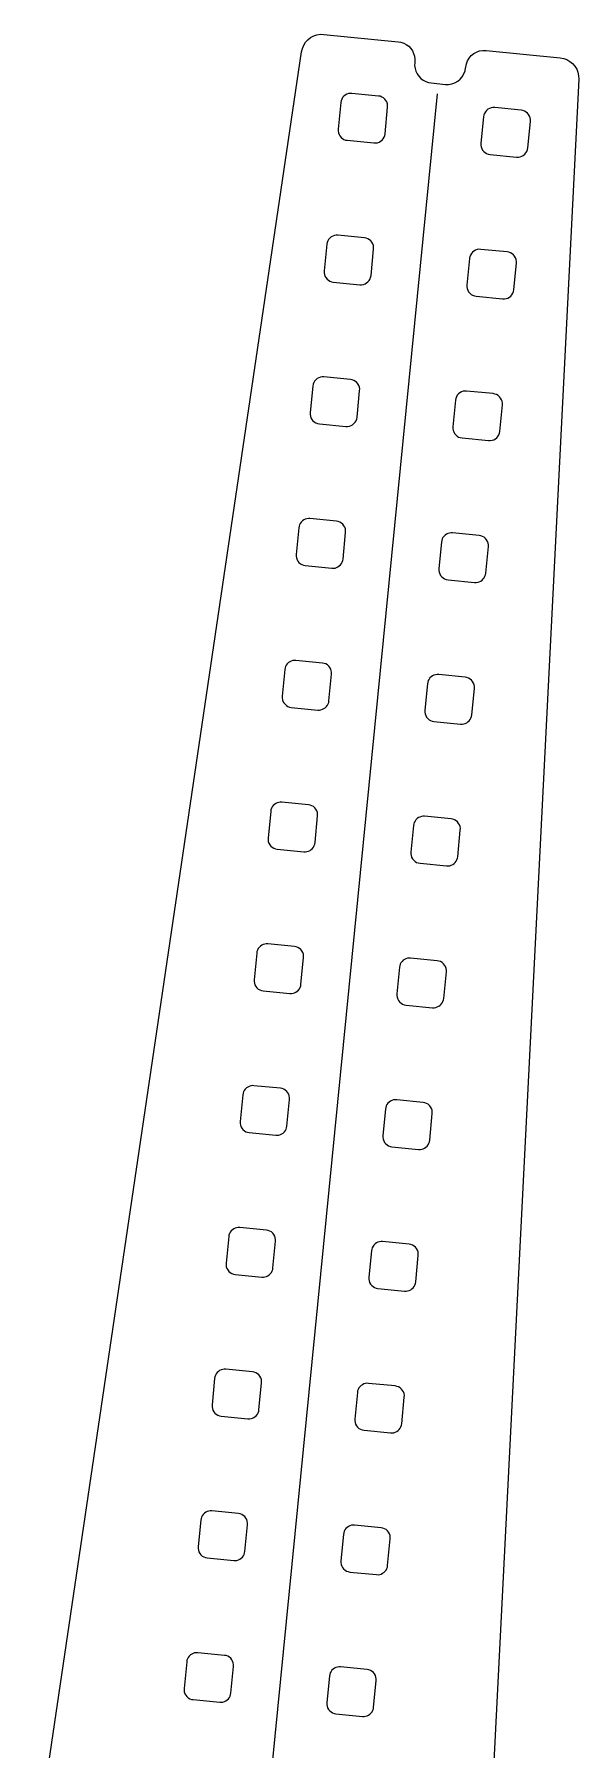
# Model space of a CAD drawing. Header units: millimetres. Extents: x -391 to 435, y -334 to 302.
# Drawn here: x 321.7 to 374.9, y 134.3 to 301.5 of the extents above; entities that cross this region are included whole.
import ezdxf

# ---------------------------------------------------------------- set-up
doc = ezdxf.new("R2010")
doc.units = ezdxf.units.MM
doc.layers.add('LED_STRIP', color=30, linetype='Continuous')
doc.layers.add('OUTLINE', color=7, linetype='Continuous')

msp = doc.modelspace()

# ---------------------------------------------------------------- linework, layer by layer
at = {"layer": 'LED_STRIP'}
msp.add_lwpolyline([(334.12, 23.13), (361.09, 295.7)], dxfattribs=at)
at = {"layer": 'OUTLINE'}
msp.add_lwpolyline([(321.74, 123.31), (347.84, 299.81), (347.92, 300.14), (348.05, 300.45), (348.23, 300.74), (348.46, 300.99), (348.72, 301.2), (349.02, 301.36), (349.34, 301.46), (349.68, 301.52), (350.01, 301.51), (357.26, 300.79), (357.54, 300.74), (357.81, 300.65), (358.06, 300.52), (358.29, 300.35), (358.49, 300.14), (358.65, 299.91), (358.77, 299.65), (358.85, 299.38), (358.89, 299.1), (358.89, 298.82), (358.88, 298.74), (358.87, 298.46), (358.91, 298.18), (358.99, 297.91), (359.12, 297.65), (359.28, 297.42), (359.48, 297.21), (359.7, 297.04), (359.95, 296.91), (360.22, 296.82), (360.5, 296.77), (361.88, 296.63), (362.19, 296.63), (362.5, 296.68), (362.8, 296.78), (363.08, 296.94), (363.32, 297.14), (363.52, 297.37), (363.69, 297.65), (363.8, 297.94), (363.85, 298.25), (363.86, 298.32), (363.92, 298.63), (364.03, 298.93), (364.19, 299.2), (364.4, 299.44), (364.64, 299.64), (364.92, 299.79), (365.21, 299.9), (365.52, 299.95), (365.84, 299.95), (373.09, 299.23), (373.42, 299.17), (373.74, 299.05), (374.03, 298.88), (374.29, 298.67), (374.51, 298.41), (374.69, 298.12), (374.81, 297.81), (374.88, 297.47), (374.89, 297.14), (365.89, 118.94)], dxfattribs=at)
for points in [[(351.57, 291.61), (351.69, 291.47), (351.82, 291.36), (351.97, 291.27), (352.13, 291.21), (352.3, 291.18), (354.89, 290.92), (355.06, 290.92), (355.24, 290.95), (355.4, 291), (355.55, 291.09), (355.69, 291.2), (355.8, 291.33), (355.89, 291.48), (355.95, 291.65), (355.98, 291.82), (356.24, 294.4), (356.24, 294.58), (356.21, 294.75), (356.15, 294.92), (356.07, 295.07), (355.96, 295.2), (355.83, 295.32), (355.68, 295.4), (355.51, 295.47), (355.34, 295.5), (352.75, 295.75), (352.58, 295.76), (352.41, 295.73), (352.24, 295.67), (352.09, 295.58), (351.96, 295.47), (351.84, 295.34), (351.75, 295.19), (351.69, 295.03), (351.66, 294.86), (351.41, 292.27), (351.4, 292.1), (351.43, 291.92), (351.49, 291.76), (351.57, 291.61)], [(365.51, 290.23), (365.62, 290.09), (365.75, 289.98), (365.9, 289.89), (366.06, 289.83), (366.23, 289.8), (368.82, 289.54), (369, 289.54), (369.17, 289.57), (369.33, 289.63), (369.48, 289.71), (369.62, 289.82), (369.73, 289.95), (369.82, 290.1), (369.88, 290.27), (369.91, 290.44), (370.17, 293.03), (370.17, 293.2), (370.14, 293.37), (370.09, 293.54), (370, 293.69), (369.89, 293.82), (369.76, 293.94), (369.61, 294.03), (369.45, 294.09), (369.27, 294.12), (366.69, 294.38), (366.51, 294.38), (366.34, 294.35), (366.18, 294.29), (366.02, 294.21), (365.89, 294.1), (365.78, 293.96), (365.69, 293.81), (365.63, 293.65), (365.59, 293.48), (365.34, 290.89), (365.34, 290.72), (365.36, 290.55), (365.42, 290.38), (365.51, 290.23)], [(350.21, 277.79), (350.32, 277.65), (350.45, 277.54), (350.6, 277.45), (350.76, 277.39), (350.93, 277.35), (353.52, 277.1), (353.7, 277.1), (353.87, 277.13), (354.03, 277.18), (354.18, 277.27), (354.32, 277.38), (354.43, 277.51), (354.52, 277.66), (354.58, 277.82), (354.62, 278), (354.87, 280.58), (354.87, 280.76), (354.85, 280.93), (354.79, 281.09), (354.7, 281.25), (354.59, 281.38), (354.46, 281.49), (354.31, 281.58), (354.15, 281.64), (353.97, 281.68), (351.39, 281.93), (351.21, 281.93), (351.04, 281.91), (350.88, 281.85), (350.72, 281.76), (350.59, 281.65), (350.48, 281.52), (350.39, 281.37), (350.33, 281.21), (350.29, 281.04), (350.04, 278.45), (350.04, 278.27), (350.06, 278.1), (350.12, 277.94), (350.21, 277.79)], [(364.14, 276.41), (364.25, 276.27), (364.38, 276.16), (364.53, 276.07), (364.7, 276.01), (364.87, 275.98), (367.45, 275.72), (367.63, 275.72), (367.8, 275.75), (367.96, 275.8), (368.12, 275.89), (368.25, 276), (368.37, 276.13), (368.45, 276.28), (368.52, 276.45), (368.55, 276.62), (368.8, 279.2), (368.81, 279.38), (368.78, 279.55), (368.72, 279.72), (368.63, 279.87), (368.52, 280), (368.39, 280.12), (368.24, 280.2), (368.08, 280.27), (367.91, 280.3), (365.32, 280.55), (365.15, 280.56), (364.97, 280.53), (364.81, 280.47), (364.66, 280.38), (364.52, 280.27), (364.41, 280.14), (364.32, 279.99), (364.26, 279.83), (364.23, 279.66), (363.97, 277.07), (363.97, 276.9), (364, 276.72), (364.05, 276.56), (364.14, 276.41)], [(348.84, 263.96), (348.95, 263.83), (349.08, 263.72), (349.23, 263.63), (349.4, 263.57), (349.57, 263.53), (352.15, 263.28), (352.33, 263.28), (352.5, 263.3), (352.67, 263.36), (352.82, 263.45), (352.95, 263.56), (353.07, 263.69), (353.15, 263.84), (353.22, 264), (353.25, 264.17), (353.5, 266.76), (353.51, 266.94), (353.48, 267.11), (353.42, 267.27), (353.33, 267.42), (353.22, 267.56), (353.09, 267.67), (352.94, 267.76), (352.78, 267.82), (352.61, 267.86), (350.02, 268.11), (349.85, 268.11), (349.67, 268.08), (349.51, 268.03), (349.36, 267.94), (349.22, 267.83), (349.11, 267.7), (349.02, 267.55), (348.96, 267.39), (348.93, 267.21), (348.67, 264.63), (348.67, 264.45), (348.7, 264.28), (348.75, 264.12), (348.84, 263.96)], [(362.77, 262.59), (362.88, 262.45), (363.01, 262.34), (363.16, 262.25), (363.33, 262.19), (363.5, 262.16), (366.09, 261.9), (366.26, 261.9), (366.43, 261.93), (366.6, 261.98), (366.75, 262.07), (366.88, 262.18), (367, 262.31), (367.09, 262.46), (367.15, 262.62), (367.18, 262.8), (367.44, 265.38), (367.44, 265.56), (367.41, 265.73), (367.35, 265.89), (367.27, 266.05), (367.16, 266.18), (367.02, 266.29), (366.87, 266.38), (366.71, 266.44), (366.54, 266.48), (363.95, 266.73), (363.78, 266.73), (363.61, 266.71), (363.44, 266.65), (363.29, 266.56), (363.15, 266.45), (363.04, 266.32), (362.95, 266.17), (362.89, 266.01), (362.86, 265.84), (362.6, 263.25), (362.6, 263.07), (362.63, 262.9), (362.69, 262.74), (362.77, 262.59)], [(347.58, 250.01), (347.72, 249.89), (347.87, 249.81), (348.03, 249.74), (348.2, 249.71), (350.79, 249.46), (350.94, 249.45), (351.1, 249.47), (351.25, 249.52), (351.39, 249.59), (351.52, 249.68), (351.63, 249.79), (351.73, 249.91), (351.8, 250.05), (351.85, 250.2), (351.88, 250.35), (352.14, 252.94), (352.14, 253.11), (352.11, 253.29), (352.05, 253.45), (351.97, 253.6), (351.86, 253.74), (351.72, 253.85), (351.57, 253.94), (351.41, 254), (351.24, 254.03), (348.65, 254.29), (348.5, 254.29), (348.34, 254.27), (348.19, 254.23), (348.05, 254.16), (347.92, 254.07), (347.81, 253.96), (347.71, 253.83), (347.64, 253.7), (347.59, 253.55), (347.56, 253.39), (347.3, 250.81), (347.3, 250.63), (347.33, 250.46), (347.39, 250.29), (347.47, 250.14), (347.58, 250.01)], [(361.4, 248.76), (361.52, 248.63), (361.65, 248.52), (361.8, 248.43), (361.96, 248.37), (362.13, 248.33), (364.72, 248.08), (364.88, 248.07), (365.03, 248.1), (365.18, 248.14), (365.32, 248.21), (365.45, 248.3), (365.56, 248.41), (365.66, 248.53), (365.73, 248.67), (365.79, 248.82), (365.81, 248.97), (366.07, 251.56), (366.07, 251.74), (366.04, 251.91), (365.98, 252.07), (365.9, 252.22), (365.79, 252.36), (365.66, 252.47), (365.51, 252.56), (365.34, 252.62), (365.17, 252.66), (362.58, 252.91), (362.43, 252.91), (362.27, 252.89), (362.12, 252.85), (361.98, 252.78), (361.85, 252.69), (361.74, 252.58), (361.64, 252.46), (361.57, 252.32), (361.52, 252.17), (361.49, 252.01), (361.24, 249.43), (361.23, 249.25), (361.26, 249.08), (361.32, 248.92), (361.4, 248.76)], [(346.11, 236.32), (346.22, 236.19), (346.35, 236.07), (346.5, 235.98), (346.66, 235.92), (346.83, 235.89), (349.42, 235.63), (349.58, 235.63), (349.73, 235.65), (349.88, 235.7), (350.02, 235.77), (350.15, 235.86), (350.27, 235.97), (350.36, 236.09), (350.43, 236.23), (350.49, 236.38), (350.51, 236.53), (350.77, 239.12), (350.77, 239.29), (350.74, 239.47), (350.69, 239.63), (350.6, 239.78), (350.49, 239.92), (350.36, 240.03), (350.21, 240.12), (350.04, 240.18), (349.87, 240.21), (347.29, 240.47), (347.13, 240.47), (346.97, 240.45), (346.82, 240.4), (346.68, 240.34), (346.55, 240.25), (346.44, 240.14), (346.34, 240.01), (346.27, 239.87), (346.22, 239.73), (346.19, 239.57), (345.94, 236.98), (345.93, 236.81), (345.96, 236.64), (346.02, 236.47), (346.11, 236.32)], [(360.04, 234.94), (360.15, 234.81), (360.28, 234.69), (360.43, 234.61), (360.59, 234.54), (360.76, 234.51), (363.35, 234.26), (363.51, 234.25), (363.66, 234.27), (363.81, 234.32), (363.96, 234.39), (364.08, 234.48), (364.2, 234.59), (364.29, 234.71), (364.37, 234.85), (364.42, 235), (364.45, 235.15), (364.7, 237.74), (364.7, 237.91), (364.68, 238.09), (364.62, 238.25), (364.53, 238.4), (364.42, 238.54), (364.29, 238.65), (364.14, 238.74), (363.98, 238.8), (363.8, 238.83), (361.22, 239.09), (361.06, 239.09), (360.91, 239.07), (360.75, 239.03), (360.61, 238.96), (360.48, 238.87), (360.37, 238.76), (360.28, 238.63), (360.2, 238.5), (360.15, 238.35), (360.12, 238.19), (359.87, 235.61), (359.87, 235.43), (359.89, 235.26), (359.95, 235.1), (360.04, 234.94)], [(344.74, 222.5), (344.85, 222.37), (344.98, 222.25), (345.13, 222.16), (345.29, 222.1), (345.47, 222.07), (348.05, 221.81), (348.21, 221.81), (348.36, 221.83), (348.51, 221.88), (348.66, 221.95), (348.78, 222.04), (348.9, 222.14), (348.99, 222.27), (349.07, 222.41), (349.12, 222.56), (349.15, 222.71), (349.4, 225.3), (349.4, 225.47), (349.38, 225.64), (349.32, 225.81), (349.23, 225.96), (349.12, 226.09), (348.99, 226.21), (348.84, 226.3), (348.68, 226.36), (348.51, 226.39), (345.92, 226.65), (345.76, 226.65), (345.61, 226.63), (345.46, 226.58), (345.31, 226.51), (345.19, 226.43), (345.07, 226.32), (344.98, 226.19), (344.9, 226.05), (344.85, 225.9), (344.82, 225.75), (344.57, 223.16), (344.57, 222.99), (344.59, 222.82), (344.65, 222.65), (344.74, 222.5)], [(358.67, 221.12), (358.78, 220.99), (358.91, 220.87), (359.06, 220.78), (359.23, 220.72), (359.4, 220.69), (361.98, 220.43), (362.14, 220.43), (362.3, 220.45), (362.45, 220.5), (362.59, 220.57), (362.72, 220.66), (362.83, 220.77), (362.92, 220.89), (363, 221.03), (363.05, 221.18), (363.08, 221.33), (363.33, 223.92), (363.34, 224.09), (363.31, 224.27), (363.25, 224.43), (363.16, 224.58), (363.05, 224.72), (362.92, 224.83), (362.77, 224.92), (362.61, 224.98), (362.44, 225.01), (359.85, 225.27), (359.69, 225.27), (359.54, 225.25), (359.39, 225.2), (359.25, 225.14), (359.12, 225.05), (359, 224.94), (358.91, 224.81), (358.84, 224.67), (358.78, 224.53), (358.76, 224.37), (358.5, 221.78), (358.5, 221.61), (358.53, 221.44), (358.58, 221.27), (358.67, 221.12)], [(343.37, 208.68), (343.48, 208.54), (343.61, 208.43), (343.76, 208.34), (343.93, 208.28), (344.1, 208.25), (346.69, 207.99), (346.84, 207.99), (347, 208.01), (347.15, 208.06), (347.29, 208.12), (347.42, 208.21), (347.53, 208.32), (347.63, 208.45), (347.7, 208.59), (347.75, 208.73), (347.78, 208.89), (348.03, 211.48), (348.04, 211.65), (348.01, 211.82), (347.95, 211.99), (347.87, 212.14), (347.75, 212.27), (347.62, 212.39), (347.47, 212.48), (347.31, 212.54), (347.14, 212.57), (344.55, 212.83), (344.39, 212.83), (344.24, 212.81), (344.09, 212.76), (343.95, 212.69), (343.82, 212.6), (343.7, 212.49), (343.61, 212.37), (343.54, 212.23), (343.48, 212.08), (343.46, 211.93), (343.2, 209.34), (343.2, 209.17), (343.23, 209), (343.29, 208.83), (343.37, 208.68)], [(357.3, 207.3), (357.41, 207.17), (357.55, 207.05), (357.7, 206.96), (357.86, 206.9), (358.03, 206.87), (360.62, 206.61), (360.77, 206.61), (360.93, 206.63), (361.08, 206.68), (361.22, 206.75), (361.35, 206.84), (361.46, 206.94), (361.56, 207.07), (361.63, 207.21), (361.68, 207.36), (361.71, 207.51), (361.97, 210.1), (361.97, 210.27), (361.94, 210.44), (361.88, 210.61), (361.8, 210.76), (361.69, 210.9), (361.55, 211.01), (361.4, 211.1), (361.24, 211.16), (361.07, 211.19), (358.48, 211.45), (358.33, 211.45), (358.17, 211.43), (358.02, 211.38), (357.88, 211.31), (357.75, 211.23), (357.64, 211.12), (357.54, 210.99), (357.47, 210.85), (357.42, 210.7), (357.39, 210.55), (357.13, 207.96), (357.13, 207.79), (357.16, 207.62), (357.22, 207.45), (357.3, 207.3)], [(342, 194.86), (342.11, 194.72), (342.25, 194.61), (342.4, 194.52), (342.56, 194.46), (342.73, 194.43), (345.32, 194.17), (345.47, 194.17), (345.63, 194.19), (345.78, 194.23), (345.92, 194.3), (346.05, 194.39), (346.16, 194.5), (346.26, 194.63), (346.33, 194.76), (346.38, 194.91), (346.41, 195.07), (346.67, 197.65), (346.67, 197.83), (346.64, 198), (346.58, 198.17), (346.5, 198.32), (346.39, 198.45), (346.25, 198.57), (346.11, 198.65), (345.94, 198.72), (345.77, 198.75), (343.18, 199), (343.03, 199.01), (342.87, 198.99), (342.72, 198.94), (342.58, 198.87), (342.45, 198.78), (342.34, 198.67), (342.24, 198.55), (342.17, 198.41), (342.12, 198.26), (342.09, 198.11), (341.83, 195.52), (341.83, 195.35), (341.86, 195.17), (341.92, 195.01), (342, 194.86)], [(355.94, 193.48), (356.05, 193.34), (356.18, 193.23), (356.33, 193.14), (356.49, 193.08), (356.66, 193.05), (359.25, 192.79), (359.41, 192.79), (359.56, 192.81), (359.71, 192.86), (359.85, 192.92), (359.98, 193.01), (360.1, 193.12), (360.19, 193.25), (360.26, 193.39), (360.32, 193.53), (360.34, 193.69), (360.6, 196.28), (360.6, 196.45), (360.57, 196.62), (360.52, 196.79), (360.43, 196.94), (360.32, 197.07), (360.19, 197.19), (360.04, 197.28), (359.87, 197.34), (359.7, 197.37), (357.12, 197.63), (356.96, 197.63), (356.8, 197.61), (356.65, 197.56), (356.51, 197.49), (356.38, 197.4), (356.27, 197.3), (356.17, 197.17), (356.1, 197.03), (356.05, 196.88), (356.02, 196.73), (355.77, 194.14), (355.76, 193.97), (355.79, 193.8), (355.85, 193.63), (355.94, 193.48)], [(340.64, 181.04), (340.75, 180.9), (340.88, 180.79), (341.03, 180.7), (341.19, 180.64), (341.36, 180.61), (343.95, 180.35), (344.11, 180.35), (344.26, 180.37), (344.41, 180.41), (344.55, 180.48), (344.68, 180.57), (344.8, 180.68), (344.89, 180.8), (344.96, 180.94), (345.02, 181.09), (345.04, 181.25), (345.3, 183.83), (345.3, 184.01), (345.27, 184.18), (345.22, 184.34), (345.13, 184.5), (345.02, 184.63), (344.89, 184.74), (344.74, 184.83), (344.57, 184.89), (344.4, 184.93), (341.82, 185.18), (341.66, 185.19), (341.5, 185.16), (341.35, 185.12), (341.21, 185.05), (341.08, 184.96), (340.97, 184.85), (340.88, 184.73), (340.8, 184.59), (340.75, 184.44), (340.72, 184.29), (340.47, 181.7), (340.46, 181.52), (340.49, 181.35), (340.55, 181.19), (340.64, 181.04)], [(354.57, 179.66), (354.68, 179.52), (354.81, 179.41), (354.96, 179.32), (355.12, 179.26), (355.29, 179.23), (357.88, 178.97), (358.04, 178.97), (358.19, 178.99), (358.34, 179.03), (358.49, 179.1), (358.61, 179.19), (358.73, 179.3), (358.82, 179.43), (358.9, 179.56), (358.95, 179.71), (358.98, 179.87), (359.23, 182.45), (359.23, 182.63), (359.21, 182.8), (359.15, 182.97), (359.06, 183.12), (358.95, 183.25), (358.82, 183.37), (358.67, 183.45), (358.51, 183.52), (358.34, 183.55), (355.75, 183.8), (355.59, 183.81), (355.44, 183.79), (355.29, 183.74), (355.14, 183.67), (355.02, 183.58), (354.9, 183.47), (354.81, 183.35), (354.73, 183.21), (354.68, 183.06), (354.65, 182.91), (354.4, 180.32), (354.4, 180.15), (354.42, 179.97), (354.48, 179.81), (354.57, 179.66)], [(339.27, 167.21), (339.38, 167.08), (339.51, 166.97), (339.66, 166.88), (339.82, 166.82), (340, 166.78), (342.58, 166.53), (342.74, 166.52), (342.9, 166.55), (343.05, 166.59), (343.19, 166.66), (343.32, 166.75), (343.43, 166.86), (343.52, 166.98), (343.6, 167.12), (343.65, 167.27), (343.68, 167.42), (343.93, 170.01), (343.93, 170.19), (343.91, 170.36), (343.85, 170.52), (343.76, 170.67), (343.65, 170.81), (343.52, 170.92), (343.37, 171.01), (343.21, 171.07), (343.04, 171.11), (340.45, 171.36), (340.29, 171.36), (340.14, 171.34), (339.99, 171.3), (339.84, 171.23), (339.72, 171.14), (339.6, 171.03), (339.51, 170.91), (339.43, 170.77), (339.38, 170.62), (339.35, 170.46), (339.1, 167.88), (339.1, 167.7), (339.13, 167.53), (339.18, 167.37), (339.27, 167.21)], [(353.2, 165.84), (353.31, 165.7), (353.44, 165.59), (353.59, 165.5), (353.76, 165.44), (353.93, 165.41), (356.51, 165.15), (356.67, 165.15), (356.83, 165.17), (356.98, 165.21), (357.12, 165.28), (357.25, 165.37), (357.36, 165.48), (357.46, 165.6), (357.53, 165.74), (357.58, 165.89), (357.61, 166.05), (357.86, 168.63), (357.87, 168.81), (357.84, 168.98), (357.78, 169.14), (357.69, 169.3), (357.58, 169.43), (357.45, 169.54), (357.3, 169.63), (357.14, 169.69), (356.97, 169.73), (354.38, 169.98), (354.22, 169.99), (354.07, 169.96), (353.92, 169.92), (353.78, 169.85), (353.65, 169.76), (353.53, 169.65), (353.44, 169.53), (353.37, 169.39), (353.31, 169.24), (353.29, 169.09), (353.03, 166.5), (353.03, 166.32), (353.06, 166.15), (353.11, 165.99), (353.2, 165.84)], [(337.9, 153.39), (338.01, 153.26), (338.14, 153.14), (338.29, 153.06), (338.46, 152.99), (338.63, 152.96), (341.22, 152.71), (341.37, 152.7), (341.53, 152.72), (341.68, 152.77), (341.82, 152.84), (341.95, 152.93), (342.06, 153.04), (342.16, 153.16), (342.23, 153.3), (342.28, 153.45), (342.31, 153.6), (342.57, 156.19), (342.57, 156.36), (342.54, 156.54), (342.48, 156.7), (342.4, 156.85), (342.29, 156.99), (342.15, 157.1), (342, 157.19), (341.84, 157.25), (341.67, 157.28), (339.08, 157.54), (338.92, 157.54), (338.77, 157.52), (338.62, 157.48), (338.48, 157.41), (338.35, 157.32), (338.24, 157.21), (338.14, 157.08), (338.07, 156.95), (338.02, 156.8), (337.99, 156.64), (337.73, 154.06), (337.73, 153.88), (337.76, 153.71), (337.82, 153.55), (337.9, 153.39)], [(351.83, 152.01), (351.94, 151.88), (352.08, 151.77), (352.23, 151.68), (352.39, 151.62), (352.56, 151.58), (355.15, 151.33), (355.3, 151.32), (355.46, 151.35), (355.61, 151.39), (355.75, 151.46), (355.88, 151.55), (355.99, 151.66), (356.09, 151.78), (356.16, 151.92), (356.21, 152.07), (356.24, 152.22), (356.5, 154.81), (356.5, 154.99), (356.47, 155.16), (356.41, 155.32), (356.33, 155.47), (356.22, 155.61), (356.08, 155.72), (355.93, 155.81), (355.77, 155.87), (355.6, 155.91), (353.01, 156.16), (352.86, 156.16), (352.7, 156.14), (352.55, 156.1), (352.41, 156.03), (352.28, 155.94), (352.17, 155.83), (352.07, 155.71), (352, 155.57), (351.95, 155.42), (351.92, 155.26), (351.66, 152.68), (351.66, 152.5), (351.69, 152.33), (351.75, 152.17), (351.83, 152.01)], [(336.53, 139.57), (336.64, 139.44), (336.78, 139.32), (336.93, 139.23), (337.09, 139.17), (337.26, 139.14), (339.85, 138.88), (340.01, 138.88), (340.16, 138.9), (340.31, 138.95), (340.45, 139.02), (340.58, 139.11), (340.69, 139.22), (340.79, 139.34), (340.86, 139.48), (340.91, 139.63), (340.94, 139.78), (341.2, 142.37), (341.2, 142.54), (341.17, 142.72), (341.11, 142.88), (341.03, 143.03), (340.92, 143.17), (340.79, 143.28), (340.64, 143.37), (340.47, 143.43), (340.3, 143.46), (337.71, 143.72), (337.56, 143.72), (337.4, 143.7), (337.25, 143.65), (337.11, 143.59), (336.98, 143.5), (336.87, 143.39), (336.77, 143.26), (336.7, 143.12), (336.65, 142.98), (336.62, 142.82), (336.36, 140.23), (336.36, 140.06), (336.39, 139.89), (336.45, 139.72), (336.53, 139.57)], [(350.47, 138.19), (350.58, 138.06), (350.71, 137.94), (350.86, 137.86), (351.02, 137.79), (351.19, 137.76), (353.78, 137.51), (353.94, 137.5), (354.09, 137.52), (354.24, 137.57), (354.38, 137.64), (354.51, 137.73), (354.63, 137.84), (354.72, 137.96), (354.79, 138.1), (354.85, 138.25), (354.87, 138.4), (355.13, 140.99), (355.13, 141.16), (355.1, 141.34), (355.05, 141.5), (354.96, 141.65), (354.85, 141.79), (354.72, 141.9), (354.57, 141.99), (354.4, 142.05), (354.23, 142.08), (351.65, 142.34), (351.49, 142.34), (351.33, 142.32), (351.18, 142.28), (351.04, 142.21), (350.91, 142.12), (350.8, 142.01), (350.71, 141.88), (350.63, 141.75), (350.58, 141.6), (350.55, 141.44), (350.3, 138.86), (350.29, 138.68), (350.32, 138.51), (350.38, 138.35), (350.47, 138.19)]]:
    msp.add_lwpolyline(points, close=True, dxfattribs=at)

doc.saveas('drawing.dxf')
